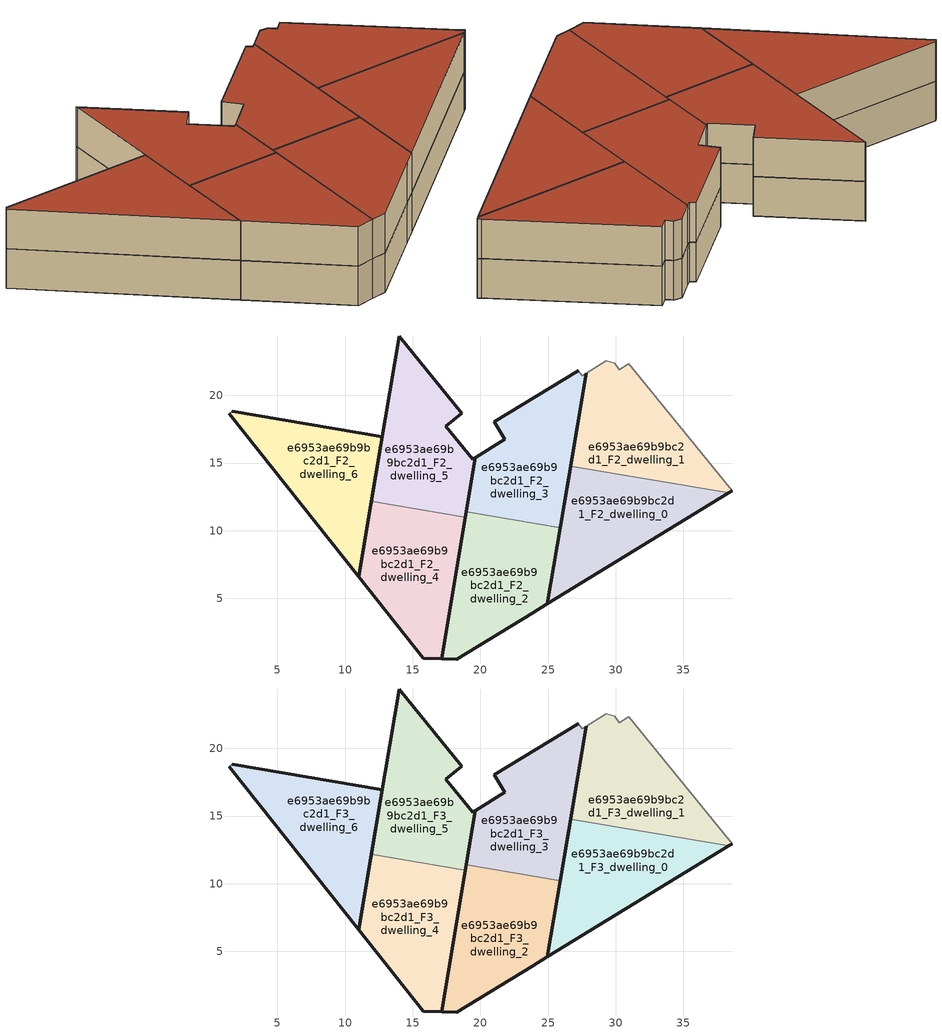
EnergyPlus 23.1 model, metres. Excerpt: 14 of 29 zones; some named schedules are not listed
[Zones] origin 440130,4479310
e6953ae69b9bc2d1_F2_dwelling_0
 floor to e6953ae69b9bc2d1_F1_dwelling_0 (EU_floor_Construction): 38.36,12.8 26.66,14.76 24.95,4.59 z6
 wall outside (EU_wall_Construction): 38.36,12.8 24.95,4.59 26.66,14.76 z6:9
 wall to e6953ae69b9bc2d1_F2_dwelling_1 (EU_wall_Construction): 26.66,14.76 38.36,12.8 z6:9
e6953ae69b9bc2d1_F2_dwelling_1
 floor to e6953ae69b9bc2d1_F1_dwelling_1 (EU_floor_Construction): 38.61,12.95 38.43,13.18 30.95,22.33 30.26,21.89 29.91,22.38 29.31,22.54 27.81,21.63 26.66,14.76 38.36,12.8 z6
 wall outside (EU_wall_Construction): 26.66,14.76 27.81,21.63 / 38.61,12.95 38.36,12.8 z6:9
 wall adiabatic (EU_wall_Construction): 27.81,21.63 29.31,22.54 29.91,22.38 30.26,21.89 30.95,22.33 38.43,13.18 38.61,12.95 z6:9
e6953ae69b9bc2d1_F2_dwelling_2
 floor to e6953ae69b9bc2d1_F1_dwelling_2 (EU_floor_Construction): 23.84,3.91 24.95,4.59 25.9,10.22 18.95,11.39 17.13,0.55 18.25,0.53 z6
 wall outside (EU_wall_Construction): 25.9,10.22 24.95,4.59 23.84,3.91 18.25,0.53 17.13,0.55 18.95,11.39 z6:9
 wall to e6953ae69b9bc2d1_F2_dwelling_3 (EU_wall_Construction): 18.95,11.39 25.9,10.22 z6:9
e6953ae69b9bc2d1_F2_dwelling_3
 floor to e6953ae69b9bc2d1_F1_dwelling_3 (EU_floor_Construction): 25.9,10.22 27.81,21.63 27.51,21.45 27.22,21.81 21.03,18.04 21.8,16.75 19.62,15.39 18.95,11.39 z6
 wall outside (EU_wall_Construction): 18.95,11.39 19.62,15.39 21.8,16.75 21.03,18.04 27.22,21.81 / 27.81,21.63 25.9,10.22 z6:9
 wall adiabatic (EU_wall_Construction): 27.22,21.81 27.51,21.45 27.81,21.63 z6:9
e6953ae69b9bc2d1_F2_dwelling_4
 floor to e6953ae69b9bc2d1_F1_dwelling_4 (EU_floor_Construction): 17.13,0.55 18.88,11.01 11.94,12.18 11.01,6.59 15.78,0.58 z6
 wall outside (EU_wall_Construction): 18.88,11.01 17.13,0.55 15.78,0.58 11.01,6.59 11.94,12.18 z6:9
 wall to e6953ae69b9bc2d1_F2_dwelling_5 (EU_wall_Construction): 11.94,12.18 18.88,11.01 z6:9
e6953ae69b9bc2d1_F2_dwelling_5
 floor to e6953ae69b9bc2d1_F1_dwelling_5 (EU_floor_Construction): 18.88,11.01 19.62,15.39 19.44,15.28 17.46,17.73 18.62,18.67 13.99,24.39 11.94,12.18 z6
 wall outside (EU_wall_Construction): 11.94,12.18 13.99,24.39 18.62,18.67 17.46,17.73 19.44,15.28 19.62,15.39 18.88,11.01 z6:9
e6953ae69b9bc2d1_F2_dwelling_6
 floor to e6953ae69b9bc2d1_F1_dwelling_6 (EU_floor_Construction): 11.01,6.59 12.74,16.95 1.65,18.81 1.44,18.63 z6
 wall outside (EU_wall_Construction): 1.65,18.81 12.74,16.95 11.01,6.59 1.44,18.63 z6:9
 wall adiabatic (EU_wall_Construction): 1.44,18.63 1.65,18.81 z6:9
e6953ae69b9bc2d1_F3_dwelling_0
 floor to e6953ae69b9bc2d1_F2_dwelling_0 (EU_floor_Construction): 38.36,12.8 26.66,14.76 24.95,4.59 z9
 wall outside (EU_wall_Construction): 38.36,12.8 24.95,4.59 26.66,14.76 z9:12
 wall to e6953ae69b9bc2d1_F3_dwelling_1 (EU_wall_Construction): 26.66,14.76 38.36,12.8 z9:12
 roof outside (EU_roof_Construction): 38.36,12.8 24.95,4.59 26.66,14.76 z12
e6953ae69b9bc2d1_F3_dwelling_1
 floor to e6953ae69b9bc2d1_F2_dwelling_1 (EU_floor_Construction): 38.61,12.95 38.43,13.18 30.95,22.33 30.26,21.89 29.91,22.38 29.31,22.54 27.81,21.63 26.66,14.76 38.36,12.8 z9
 wall outside (EU_wall_Construction): 26.66,14.76 27.81,21.63 / 38.61,12.95 38.36,12.8 z9:12
 wall adiabatic (EU_wall_Construction): 27.81,21.63 29.31,22.54 29.91,22.38 30.26,21.89 30.95,22.33 38.43,13.18 38.61,12.95 z9:12
 roof outside (EU_roof_Construction): 30.95,22.33 38.43,13.18 38.61,12.95 38.36,12.8 26.66,14.76 27.81,21.63 29.31,22.54 29.91,22.38 30.26,21.89 z12
e6953ae69b9bc2d1_F3_dwelling_2
 floor to e6953ae69b9bc2d1_F2_dwelling_2 (EU_floor_Construction): 23.84,3.91 24.95,4.59 25.9,10.22 18.95,11.39 17.13,0.55 18.25,0.53 z9
 wall outside (EU_wall_Construction): 25.9,10.22 24.95,4.59 23.84,3.91 18.25,0.53 17.13,0.55 18.95,11.39 z9:12
 wall to e6953ae69b9bc2d1_F3_dwelling_3 (EU_wall_Construction): 18.95,11.39 25.9,10.22 z9:12
 roof outside (EU_roof_Construction): 25.9,10.22 24.95,4.59 23.84,3.91 18.25,0.53 17.13,0.55 18.95,11.39 z12
e6953ae69b9bc2d1_F3_dwelling_3
 floor to e6953ae69b9bc2d1_F2_dwelling_3 (EU_floor_Construction): 25.9,10.22 27.81,21.63 27.51,21.45 27.22,21.81 21.03,18.04 21.8,16.75 19.62,15.39 18.95,11.39 z9
 wall outside (EU_wall_Construction): 18.95,11.39 19.62,15.39 21.8,16.75 21.03,18.04 27.22,21.81 / 27.81,21.63 25.9,10.22 z9:12
 wall adiabatic (EU_wall_Construction): 27.22,21.81 27.51,21.45 27.81,21.63 z9:12
 roof outside (EU_roof_Construction): 27.81,21.63 25.9,10.22 18.95,11.39 19.62,15.39 21.8,16.75 21.03,18.04 27.22,21.81 27.51,21.45 z12
e6953ae69b9bc2d1_F3_dwelling_4
 floor to e6953ae69b9bc2d1_F2_dwelling_4 (EU_floor_Construction): 17.13,0.55 18.88,11.01 11.94,12.18 11.01,6.59 15.78,0.58 z9
 wall outside (EU_wall_Construction): 18.88,11.01 17.13,0.55 15.78,0.58 11.01,6.59 11.94,12.18 z9:12
 wall to e6953ae69b9bc2d1_F3_dwelling_5 (EU_wall_Construction): 11.94,12.18 18.88,11.01 z9:12
 roof outside (EU_roof_Construction): 18.88,11.01 17.13,0.55 15.78,0.58 11.01,6.59 11.94,12.18 z12
e6953ae69b9bc2d1_F3_dwelling_5
 floor to e6953ae69b9bc2d1_F2_dwelling_5 (EU_floor_Construction): 18.88,11.01 19.62,15.39 19.44,15.28 17.46,17.73 18.62,18.67 13.99,24.39 11.94,12.18 z9
 wall outside (EU_wall_Construction): 11.94,12.18 13.99,24.39 18.62,18.67 17.46,17.73 19.44,15.28 19.62,15.39 18.88,11.01 z9:12
 roof outside (EU_roof_Construction): 13.99,24.39 18.62,18.67 17.46,17.73 19.44,15.28 19.62,15.39 18.88,11.01 11.94,12.18 z12
e6953ae69b9bc2d1_F3_dwelling_6
 floor to e6953ae69b9bc2d1_F2_dwelling_6 (EU_floor_Construction): 11.01,6.59 12.74,16.95 1.65,18.81 1.44,18.63 z9
 wall outside (EU_wall_Construction): 1.65,18.81 12.74,16.95 11.01,6.59 1.44,18.63 z9:12
 wall adiabatic (EU_wall_Construction): 1.44,18.63 1.65,18.81 z9:12
 roof outside (EU_roof_Construction): 12.74,16.95 11.01,6.59 1.44,18.63 1.65,18.81 z12
[Building]
EU S2 Campaign: North Axis=0; Terrain=City; Solar Distribution=FullExterior
[Site:Location]
Madrid: Latitude=40.5; Longitude=-3.5; Time Zone=1; Elevation=609
[SizingPeriod:WeatherFileDays]
AnnualSizingPeriod: Begin Month=1; Begin Day of Month=1; End Month=12; End Day of Month=31; Day of Week for Start Day=Monday; Use Weather File Daylight Saving Period=No; Use Weather File Rain and Snow Indicators=No
[MATERIAL]
EU_InternalMass_Material: Roughness=MediumRough; Thickness=0.1; Conductivity=1; Density=1800; Specific Heat=900; Thermal Absorptance=0.9; Solar Absorptance=0.7; Visible Absorptance=0.7
[MATERIAL:NOMASS] Roughness=MediumRough; Thermal Absorptance=0.9; Solar Absorptance=0.7; Visible Absorptance=0.7
Name | Thermal Resistance
EU_wall_NoMass; EU_roof_NoMass | 2.16768
EU_floor_NoMass | 1.14339
[CONSTRUCTION]
EU_wall_Construction: EU_wall_NoMass
EU_roof_Construction: EU_roof_NoMass
EU_floor_Construction: EU_floor_NoMass
EU_InternalMass_Construction: EU_InternalMass_Material
[ZONE] Type=1; Multiplier=1; Ceiling Height=autocalculate; Floor Area=autocalculate; Part of Total Floor Area=Yes
Name | Volume
e6953ae69b9bc2d1_F2_dwelling_0; e6953ae69b9bc2d1_F3_dwelling_0 | 183.605
e6953ae69b9bc2d1_F2_dwelling_1; e6953ae69b9bc2d1_F3_dwelling_1; e6953ae69b9bc2d1_F2_dwelling_3; e6953ae69b9bc2d1_F3_dwelling_3 | 183.599
e6953ae69b9bc2d1_F2_dwelling_2; e6953ae69b9bc2d1_F3_dwelling_2 | 183.616
e6953ae69b9bc2d1_F2_dwelling_4; e6953ae69b9bc2d1_F3_dwelling_4 | 183.615
e6953ae69b9bc2d1_F2_dwelling_5; e6953ae69b9bc2d1_F3_dwelling_5 | 183.625
e6953ae69b9bc2d1_F2_dwelling_6; e6953ae69b9bc2d1_F3_dwelling_6 | 183.593
[INTERNALMASS] Construction=EU_InternalMass_Construction
Name | Zone or ZoneList | Surface Area
e6953ae69b9bc2d1_F2_dwelling_0_EU_InternalMass | e6953ae69b9bc2d1_F2_dwelling_0 | 69.9413
e6953ae69b9bc2d1_F2_dwelling_1_EU_InternalMass | e6953ae69b9bc2d1_F2_dwelling_1 | 69.943
e6953ae69b9bc2d1_F2_dwelling_2_EU_InternalMass | e6953ae69b9bc2d1_F2_dwelling_2 | 69.9546
e6953ae69b9bc2d1_F2_dwelling_3_EU_InternalMass | e6953ae69b9bc2d1_F2_dwelling_3 | 69.9514
e6953ae69b9bc2d1_F2_dwelling_4_EU_InternalMass | e6953ae69b9bc2d1_F2_dwelling_4 | 69.9503
e6953ae69b9bc2d1_F2_dwelling_5_EU_InternalMass | e6953ae69b9bc2d1_F2_dwelling_5 | 69.9462
e6953ae69b9bc2d1_F2_dwelling_6_EU_InternalMass | e6953ae69b9bc2d1_F2_dwelling_6 | 69.9463
e6953ae69b9bc2d1_F3_dwelling_0_EU_InternalMass | e6953ae69b9bc2d1_F3_dwelling_0 | 69.9413
e6953ae69b9bc2d1_F3_dwelling_1_EU_InternalMass | e6953ae69b9bc2d1_F3_dwelling_1 | 69.943
e6953ae69b9bc2d1_F3_dwelling_2_EU_InternalMass | e6953ae69b9bc2d1_F3_dwelling_2 | 69.9546
e6953ae69b9bc2d1_F3_dwelling_3_EU_InternalMass | e6953ae69b9bc2d1_F3_dwelling_3 | 69.9514
e6953ae69b9bc2d1_F3_dwelling_4_EU_InternalMass | e6953ae69b9bc2d1_F3_dwelling_4 | 69.9503
e6953ae69b9bc2d1_F3_dwelling_5_EU_InternalMass | e6953ae69b9bc2d1_F3_dwelling_5 | 69.9462
e6953ae69b9bc2d1_F3_dwelling_6_EU_InternalMass | e6953ae69b9bc2d1_F3_dwelling_6 | 69.9463
[OTHEREQUIPMENT] Fuel Type=Electricity; Design Level Calculation Method=Watts/Area; Power per Zone Floor Area=1; Fraction Latent=0; Fraction Radiant=0; Fraction Lost=0; Carbon Dioxide Generation Rate=0; EndUse Subcategory=EU_Step8_InternalGains
Name | Zone or ZoneList or Space or SpaceList | Schedule
EU_Step8_InternalGain_e6953ae69b9bc2d1_F2_dwelling_0_f000 | e6953ae69b9bc2d1_F2_dwelling_0 | EU_Step8_GainSchedule_e6953ae69b9bc2d1_F2_dwelling_0_f000
EU_Step8_InternalGain_e6953ae69b9bc2d1_F2_dwelling_1_f000 | e6953ae69b9bc2d1_F2_dwelling_1 | EU_Step8_GainSchedule_e6953ae69b9bc2d1_F2_dwelling_1_f000
EU_Step8_InternalGain_e6953ae69b9bc2d1_F2_dwelling_2_f000 | e6953ae69b9bc2d1_F2_dwelling_2 | EU_Step8_GainSchedule_e6953ae69b9bc2d1_F2_dwelling_2_f000
EU_Step8_InternalGain_e6953ae69b9bc2d1_F2_dwelling_3_f000 | e6953ae69b9bc2d1_F2_dwelling_3 | EU_Step8_GainSchedule_e6953ae69b9bc2d1_F2_dwelling_3_f000
EU_Step8_InternalGain_e6953ae69b9bc2d1_F2_dwelling_4_f000 | e6953ae69b9bc2d1_F2_dwelling_4 | EU_Step8_GainSchedule_e6953ae69b9bc2d1_F2_dwelling_4_f000
EU_Step8_InternalGain_e6953ae69b9bc2d1_F2_dwelling_5_f000 | e6953ae69b9bc2d1_F2_dwelling_5 | EU_Step8_GainSchedule_e6953ae69b9bc2d1_F2_dwelling_5_f000
EU_Step8_InternalGain_e6953ae69b9bc2d1_F2_dwelling_6_f000 | e6953ae69b9bc2d1_F2_dwelling_6 | EU_Step8_GainSchedule_e6953ae69b9bc2d1_F2_dwelling_6_f000
EU_Step8_InternalGain_e6953ae69b9bc2d1_F3_dwelling_0_f000 | e6953ae69b9bc2d1_F3_dwelling_0 | EU_Step8_GainSchedule_e6953ae69b9bc2d1_F3_dwelling_0_f000
EU_Step8_InternalGain_e6953ae69b9bc2d1_F3_dwelling_1_f000 | e6953ae69b9bc2d1_F3_dwelling_1 | EU_Step8_GainSchedule_e6953ae69b9bc2d1_F3_dwelling_1_f000
EU_Step8_InternalGain_e6953ae69b9bc2d1_F3_dwelling_2_f000 | e6953ae69b9bc2d1_F3_dwelling_2 | EU_Step8_GainSchedule_e6953ae69b9bc2d1_F3_dwelling_2_f000
EU_Step8_InternalGain_e6953ae69b9bc2d1_F3_dwelling_3_f000 | e6953ae69b9bc2d1_F3_dwelling_3 | EU_Step8_GainSchedule_e6953ae69b9bc2d1_F3_dwelling_3_f000
EU_Step8_InternalGain_e6953ae69b9bc2d1_F3_dwelling_4_f000 | e6953ae69b9bc2d1_F3_dwelling_4 | EU_Step8_GainSchedule_e6953ae69b9bc2d1_F3_dwelling_4_f000
EU_Step8_InternalGain_e6953ae69b9bc2d1_F3_dwelling_5_f000 | e6953ae69b9bc2d1_F3_dwelling_5 | EU_Step8_GainSchedule_e6953ae69b9bc2d1_F3_dwelling_5_f000
EU_Step8_InternalGain_e6953ae69b9bc2d1_F3_dwelling_6_f000 | e6953ae69b9bc2d1_F3_dwelling_6 | EU_Step8_GainSchedule_e6953ae69b9bc2d1_F3_dwelling_6_f000
[ZONEVENTILATION:DESIGNFLOWRATE] Schedule=EU_AlwaysOn; Design Flow Rate Calculation Method=AirChanges/Hour; Air Changes per Hour=0.480546; Ventilation Type=Natural; Fan Pressure Rise=0; Fan Total Efficiency=1; Constant Term Coefficient=1; Temperature Term Coefficient=0; Velocity Term Coefficient=0; Velocity Squared Term Coefficient=0; Minimum Indoor Temperature=-100; Maximum Indoor Temperature=100; Delta Temperature=-100; Minimum Outdoor Temperature=-100; Maximum Outdoor Temperature=100; Maximum Wind Speed=40
Name | Zone or ZoneList or Space or SpaceList
EU_ConstantAir_e6953ae69b9bc2d1_F2_dwelling_0 | e6953ae69b9bc2d1_F2_dwelling_0
EU_ConstantAir_e6953ae69b9bc2d1_F2_dwelling_1 | e6953ae69b9bc2d1_F2_dwelling_1
EU_ConstantAir_e6953ae69b9bc2d1_F2_dwelling_2 | e6953ae69b9bc2d1_F2_dwelling_2
EU_ConstantAir_e6953ae69b9bc2d1_F2_dwelling_3 | e6953ae69b9bc2d1_F2_dwelling_3
EU_ConstantAir_e6953ae69b9bc2d1_F2_dwelling_4 | e6953ae69b9bc2d1_F2_dwelling_4
EU_ConstantAir_e6953ae69b9bc2d1_F2_dwelling_5 | e6953ae69b9bc2d1_F2_dwelling_5
EU_ConstantAir_e6953ae69b9bc2d1_F2_dwelling_6 | e6953ae69b9bc2d1_F2_dwelling_6
EU_ConstantAir_e6953ae69b9bc2d1_F3_dwelling_0 | e6953ae69b9bc2d1_F3_dwelling_0
EU_ConstantAir_e6953ae69b9bc2d1_F3_dwelling_1 | e6953ae69b9bc2d1_F3_dwelling_1
EU_ConstantAir_e6953ae69b9bc2d1_F3_dwelling_2 | e6953ae69b9bc2d1_F3_dwelling_2
EU_ConstantAir_e6953ae69b9bc2d1_F3_dwelling_3 | e6953ae69b9bc2d1_F3_dwelling_3
EU_ConstantAir_e6953ae69b9bc2d1_F3_dwelling_4 | e6953ae69b9bc2d1_F3_dwelling_4
EU_ConstantAir_e6953ae69b9bc2d1_F3_dwelling_5 | e6953ae69b9bc2d1_F3_dwelling_5
EU_ConstantAir_e6953ae69b9bc2d1_F3_dwelling_6 | e6953ae69b9bc2d1_F3_dwelling_6
[HVACTEMPLATE:ZONE:IDEALLOADSAIRSYSTEM] System Availability Schedule=EU_AlwaysOn; Maximum Heating Supply Air Temperature=50; Minimum Cooling Supply Air Temperature=13; Maximum Heating Supply Air Humidity Ratio=0.0156; Minimum Cooling Supply Air Humidity Ratio=0.0077; Heating Limit=NoLimit; Cooling Limit=NoLimit; Heating Availability Schedule=EU_AlwaysOn; Cooling Availability Schedule=EU_CoolingOff; Dehumidification Control Type=ConstantSensibleHeatRatio; Cooling Sensible Heat Ratio=0.7; Dehumidification Setpoint=60; Humidification Control Type=None; Humidification Setpoint=30; Outdoor Air Method=None; Outdoor Air Flow Rate per Person=0.00944; Outdoor Air Flow Rate per Zone Floor Area=0; Outdoor Air Flow Rate per Zone=0; Demand Controlled Ventilation Type=None; Outdoor Air Economizer Type=NoEconomizer; Heat Recovery Type=None; Sensible Heat Recovery Effectiveness=0.7; Latent Heat Recovery Effectiveness=0.65
Name | Template Thermostat
e6953ae69b9bc2d1_F2_dwelling_0 | EU_HeatOnly_e6953ae69b9bc2d1_F2_dwelling_0
e6953ae69b9bc2d1_F2_dwelling_1 | EU_HeatOnly_e6953ae69b9bc2d1_F2_dwelling_1
e6953ae69b9bc2d1_F2_dwelling_2 | EU_HeatOnly_e6953ae69b9bc2d1_F2_dwelling_2
e6953ae69b9bc2d1_F2_dwelling_3 | EU_HeatOnly_e6953ae69b9bc2d1_F2_dwelling_3
e6953ae69b9bc2d1_F2_dwelling_4 | EU_HeatOnly_e6953ae69b9bc2d1_F2_dwelling_4
e6953ae69b9bc2d1_F2_dwelling_5 | EU_HeatOnly_e6953ae69b9bc2d1_F2_dwelling_5
e6953ae69b9bc2d1_F2_dwelling_6 | EU_HeatOnly_e6953ae69b9bc2d1_F2_dwelling_6
e6953ae69b9bc2d1_F3_dwelling_0 | EU_HeatOnly_e6953ae69b9bc2d1_F3_dwelling_0
e6953ae69b9bc2d1_F3_dwelling_1 | EU_HeatOnly_e6953ae69b9bc2d1_F3_dwelling_1
e6953ae69b9bc2d1_F3_dwelling_2 | EU_HeatOnly_e6953ae69b9bc2d1_F3_dwelling_2
e6953ae69b9bc2d1_F3_dwelling_3 | EU_HeatOnly_e6953ae69b9bc2d1_F3_dwelling_3
e6953ae69b9bc2d1_F3_dwelling_4 | EU_HeatOnly_e6953ae69b9bc2d1_F3_dwelling_4
e6953ae69b9bc2d1_F3_dwelling_5 | EU_HeatOnly_e6953ae69b9bc2d1_F3_dwelling_5
e6953ae69b9bc2d1_F3_dwelling_6 | EU_HeatOnly_e6953ae69b9bc2d1_F3_dwelling_6
[SIZING:ZONE] Zone Cooling Design Supply Air Temperature Input Method=SupplyAirTemperature; Zone Cooling Design Supply Air Temperature=13; Zone Heating Design Supply Air Temperature Input Method=SupplyAirTemperature; Zone Heating Design Supply Air Temperature=50; Zone Cooling Design Supply Air Humidity Ratio=0.008; Zone Heating Design Supply Air Humidity Ratio=0.008; Cooling Design Air Flow Method=DesignDay; Cooling Design Air Flow Rate=0; Cooling Minimum Air Flow per Zone Floor Area=0.000762; Cooling Minimum Air Flow=0; Cooling Minimum Air Flow Fraction=0.2; Heating Design Air Flow Method=DesignDay; Heating Design Air Flow Rate=0; Heating Maximum Air Flow per Zone Floor Area=0.002032; Heating Maximum Air Flow=0.141576; Heating Maximum Air Flow Fraction=0.3; Account for Dedicated Outdoor Air System=No; Dedicated Outdoor Air System Control Strategy=NeutralSupplyAir; Dedicated Outdoor Air Low Setpoint Temperature for Design=autosize; Dedicated Outdoor Air High Setpoint Temperature for Design=autosize; Zone Load Sizing Method=Sensible Load Only No Latent Load; Zone Latent Cooling Design Supply Air Humidity Ratio Input Method=HumidityRatioDifference; Zone Cooling Design Supply Air Humidity Ratio Difference=0.005; Zone Latent Heating Design Supply Air Humidity Ratio Input Method=HumidityRatioDifference; Zone Humidification Design Supply Air Humidity Ratio Difference=0.005
e6953ae69b9bc2d1_F2_dwelling_0; e6953ae69b9bc2d1_F2_dwelling_1; e6953ae69b9bc2d1_F2_dwelling_2; e6953ae69b9bc2d1_F2_dwelling_3; e6953ae69b9bc2d1_F2_dwelling_4; e6953ae69b9bc2d1_F2_dwelling_5; e6953ae69b9bc2d1_F2_dwelling_6; e6953ae69b9bc2d1_F3_dwelling_0; e6953ae69b9bc2d1_F3_dwelling_1; e6953ae69b9bc2d1_F3_dwelling_2; e6953ae69b9bc2d1_F3_dwelling_3; e6953ae69b9bc2d1_F3_dwelling_4; e6953ae69b9bc2d1_F3_dwelling_5; e6953ae69b9bc2d1_F3_dwelling_6
[SCHEDULE:FILE] Column Number=1; Rows to Skip at Top=0; Number of Hours of Data=8760; Column Separator=Comma; Interpolate to Timestep=No; Minutes per Item=60; Adjust Schedule for Daylight Savings=Yes
Name | File
EU_Step8_GainSchedule_e6953ae69b9bc2d1_F2_dwelling_0_f000 | ../../schedules/e6953ae69b9bc2d1/e6953ae69b9bc2d1_F2_dwelling_0_f000_gain.csv
EU_Step8_GainSchedule_e6953ae69b9bc2d1_F2_dwelling_1_f000 | ../../schedules/e6953ae69b9bc2d1/e6953ae69b9bc2d1_F2_dwelling_1_f000_gain.csv
EU_Step8_GainSchedule_e6953ae69b9bc2d1_F2_dwelling_2_f000 | ../../schedules/e6953ae69b9bc2d1/e6953ae69b9bc2d1_F2_dwelling_2_f000_gain.csv
EU_Step8_GainSchedule_e6953ae69b9bc2d1_F2_dwelling_3_f000 | ../../schedules/e6953ae69b9bc2d1/e6953ae69b9bc2d1_F2_dwelling_3_f000_gain.csv
EU_Step8_GainSchedule_e6953ae69b9bc2d1_F2_dwelling_4_f000 | ../../schedules/e6953ae69b9bc2d1/e6953ae69b9bc2d1_F2_dwelling_4_f000_gain.csv
EU_Step8_GainSchedule_e6953ae69b9bc2d1_F2_dwelling_5_f000 | ../../schedules/e6953ae69b9bc2d1/e6953ae69b9bc2d1_F2_dwelling_5_f000_gain.csv
EU_Step8_GainSchedule_e6953ae69b9bc2d1_F2_dwelling_6_f000 | ../../schedules/e6953ae69b9bc2d1/e6953ae69b9bc2d1_F2_dwelling_6_f000_gain.csv
EU_Step8_GainSchedule_e6953ae69b9bc2d1_F3_dwelling_0_f000 | ../../schedules/e6953ae69b9bc2d1/e6953ae69b9bc2d1_F3_dwelling_0_f000_gain.csv
EU_Step8_GainSchedule_e6953ae69b9bc2d1_F3_dwelling_1_f000 | ../../schedules/e6953ae69b9bc2d1/e6953ae69b9bc2d1_F3_dwelling_1_f000_gain.csv
EU_Step8_GainSchedule_e6953ae69b9bc2d1_F3_dwelling_2_f000 | ../../schedules/e6953ae69b9bc2d1/e6953ae69b9bc2d1_F3_dwelling_2_f000_gain.csv
EU_Step8_GainSchedule_e6953ae69b9bc2d1_F3_dwelling_3_f000 | ../../schedules/e6953ae69b9bc2d1/e6953ae69b9bc2d1_F3_dwelling_3_f000_gain.csv
EU_Step8_GainSchedule_e6953ae69b9bc2d1_F3_dwelling_4_f000 | ../../schedules/e6953ae69b9bc2d1/e6953ae69b9bc2d1_F3_dwelling_4_f000_gain.csv
